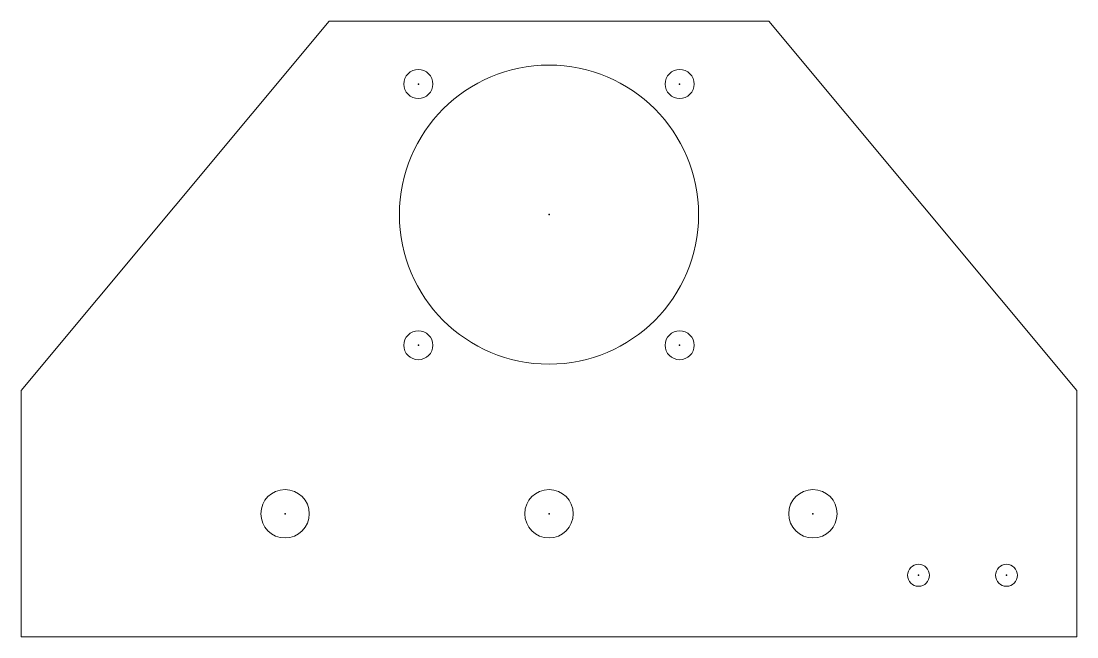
# Model space of a CAD drawing. Header units: millimetres. Extents: x -60 to 60, y 0 to 70.
import ezdxf

# ---------------------------------------------------------------- set-up
doc = ezdxf.new("R2010")
doc.units = ezdxf.units.MM
doc.header["$PDSIZE"] = -1

msp = doc.modelspace()

# ---------------------------------------------------------------- linework, layer by layer
at = {"color": 7, "linetype": 'Continuous', "lineweight": 15}
for p, q in [((-25, 70), (-60, 28)), ((25, 70), (-25, 70)), ((60, 28), (25, 70)), ((-60, 28), (-60, 0)), ((60, 0), (60, 28)), ((-60, 0), (60, 0))]:
    msp.add_line(p, q, dxfattribs=at)
for centre, radius in [((0, 48), 17), ((-14.85, 62.85), 1.65), ((14.85, 62.85), 1.65), ((-14.85, 33.15), 1.65), ((14.85, 33.15), 1.65), ((-30, 14), 2.75), ((0, 14), 2.75), ((30, 14), 2.75), ((42, 7), 1.25), ((52, 7), 1.25)]:
    msp.add_circle(centre, radius, dxfattribs=at)
at = {"color": 7, "linetype": 'Continuous'}
for p in [(-14.85, 62.85), (14.85, 62.85), (0, 48), (-14.85, 33.15), (14.85, 33.15), (-30, 14), (0, 14), (30, 14), (42, 7), (52, 7)]:
    msp.add_point(p, dxfattribs=at)

doc.saveas('drawing.dxf')
